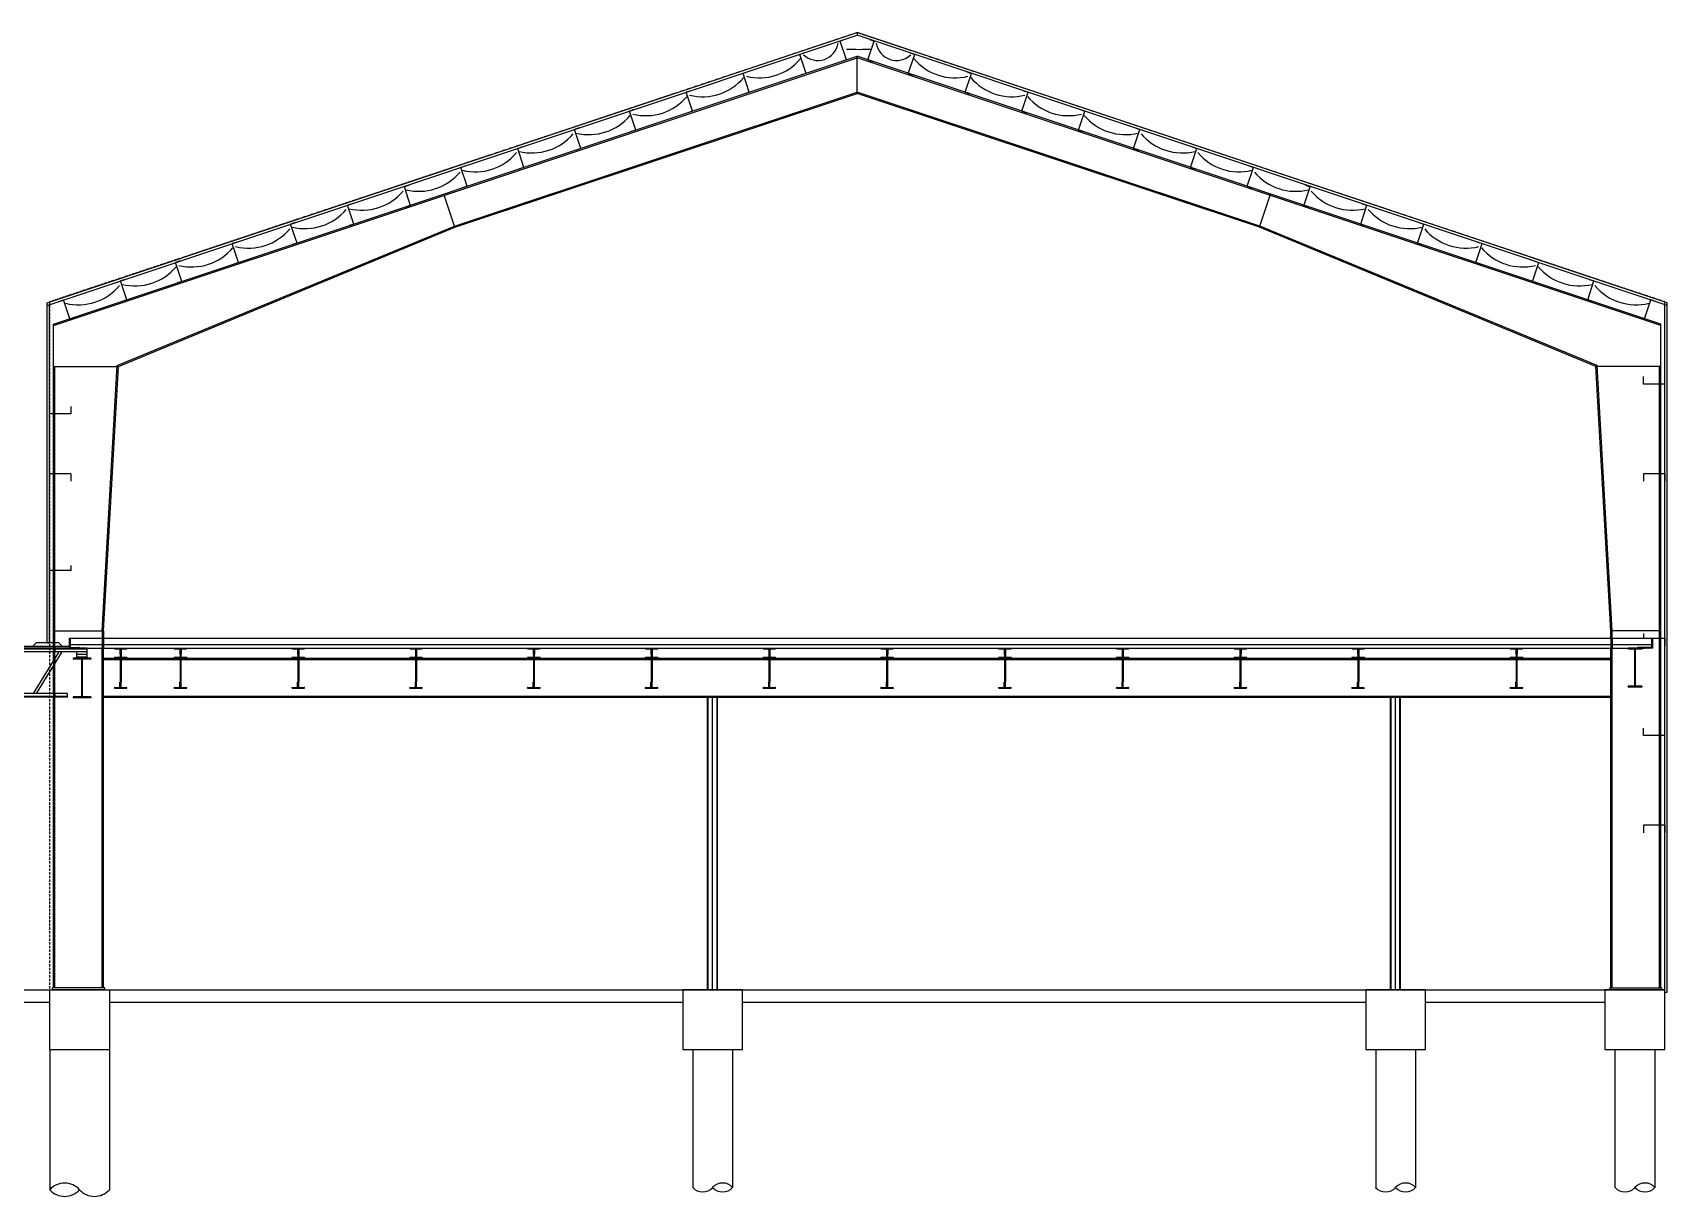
# Model space of a CAD drawing. Header units: millimetres. Extents: x -91511 to -65265, y 29268 to 44837.
# Drawn here: x -81921 to -65265, y 32840 to 44699 of the extents above; entities that cross this region are included whole.
import ezdxf

# ---------------------------------------------------------------- set-up
doc = ezdxf.new("R2010")
doc.units = ezdxf.units.MM
doc.header["$MEASUREMENT"] = 0
doc.linetypes.add('HIDDEN', pattern=[0.375, 0.25, -0.125])
for name, color, linetype in [('1_Arch_Plan_Stair', 132, 'CONTINUOUS'), ('Arch_Section_Found', 21, 'CONTINUOUS'), ('Arch_Section_HSS', 2, 'CONTINUOUS'), ('Arch_Section_Insul', 135, 'BATTING'), ('Arch_Section_PreStBldg.', 140, 'CONTINUOUS'), ('Arch_Section_Roof', 2, 'CONTINUOUS'), ('Arch_Section_Steelgirt', 21, 'CONTINUOUS'), ('Arch_Section_Truss', 45, 'CONTINUOUS'), ('Section_BldgSkin', 252, 'HIDDEN'), ('Section_MetalCladding', 2, 'CONTINUOUS'), ('Section_SteelAngle', 2, 'CONTINUOUS'), ('Struc_Plan_Deck', 41, 'CONTINUOUS'), ('Struc_Section_Floor', 11, 'CONTINUOUS'), ('Structural_Section_StAngle', 2, 'CONTINUOUS'), ('Structural_SteelBeam', 22, 'CONTINUOUS')]:
    doc.layers.add(name, color=color, linetype=linetype)
doc.linetypes.add('BATTING', pattern='A,0.0001,-0.1,[134,ltypeshp.shx,S=0.1,R=0,X=-0.1,Y=0],-0.2,[134,ltypeshp.shx,S=0.1,R=180,X=0.1,Y=0],-0.1', length=0.4001)
pattern_1 = [(45, (0, 0), (-0.44194174, 0.44194174), []), (45, (0, 0.3125), (-0.44194174, 0.44194174), [])]

# ---------------------------------------------------------------- blocks, each defined once
blk = doc.blocks.new('OWSJ')
at = {"layer": 'Arch_Section_Truss'}
h = blk.add_hatch(dxfattribs=at)
h.set_pattern_fill('STEEL', color=251, scale=8, style=0)
h.set_pattern_definition([(45, (-5931.7465, -886.3496), (-0.70710678, 0.70710678), []), (45, (-5931.7465, -885.8496), (-0.70710678, 0.70710678), [])])
h.paths.add_polyline_path([(-0.25, 13.62, 0.414214), (-0.12, 13.5), (0.12, 13.5, 0.414214), (0.25, 13.62), (0.25, 15.75), (2.37, 15.75, 0.414214), (2.5, 15.87), (2.5, 16), (-2.5, 16), (-2.5, 15.87, 0.414214), (-2.38, 15.75), (-0.25, 15.75)])
h.paths.add_polyline_path([(-0.25, 0.25), (-2.38, 0.25, 0.414214), (-2.5, 0.12), (-2.5, 0), (2.5, 0), (2.5, 0.12, 0.414214), (2.37, 0.25), (0.25, 0.25), (0.25, 2.37, 0.414214), (0.12, 2.5), (-0.12, 2.5, 0.414214), (-0.25, 2.37)])
at = {"layer": 'Arch_Section_Truss', "color": 140}
for p, q in [((-2.5, 16), (2.5, 16)), ((-2.5, 16), (-2.5, 15.87)), ((-2.38, 15.75), (-0.25, 15.75)), ((-0.25, 15.75), (-0.25, 13.62)), ((-0.19, 13.52), (-0.19, 2.48)), ((-0.19, 13.52), (-0.19, 12.37)), ((-0.12, 13.5), (0.12, 13.5)), ((0.19, 13.52), (0.19, 2.48)), ((0.19, 13.52), (0.19, 12.37)), ((0.25, 15.75), (2.37, 15.75)), ((0.25, 15.75), (0.25, 13.62)), ((2.5, 16), (2.5, 15.87)), ((-2.5, 12.25), (-2.5, 12)), ((-2.5, 12), (-0.19, 12)), ((-2.38, 12.37), (-0.19, 12.37)), ((0.19, 12.37), (2.37, 12.37)), ((0.19, 12), (2.5, 12)), ((2.5, 12.25), (2.5, 12)), ((-2.5, 0), (-2.5, 0.12)), ((-2.5, 0), (2.5, 0)), ((-2.38, 0.25), (-0.25, 0.25)), ((-0.25, 0.25), (-0.25, 2.37)), ((-0.12, 2.5), (0.12, 2.5)), ((0.25, 0.25), (0.25, 2.37)), ((0.25, 0.25), (2.37, 0.25)), ((2.5, 0), (2.5, 0.12))]:
    blk.add_line(p, q, dxfattribs=at)
for centre, start, end in [((-2.38, 15.87), 180, 270), ((-0.12, 13.62), 180, 270), ((0.12, 13.62), 270, 0), ((2.37, 15.87), 270, 0), ((-2.38, 12.25), 90, 180), ((2.37, 12.25), 0, 90), ((-2.38, 0.12), 90, 180), ((-0.12, 2.37), 90, 180), ((0.12, 2.37), 0, 90), ((2.37, 0.12), 0, 90)]:
    blk.add_arc(centre, 0.125, start, end, dxfattribs=at)
blk = doc.blocks.new('W410x39(W16x26)')
at = {"layer": 'Structural_SteelBeam'}
h = blk.add_hatch(dxfattribs=at)
h.set_pattern_fill('STEEL', color=131, scale=5, style=0)
h.set_pattern_definition(pattern_1)
h.paths.add_polyline_path([(1369.86, 1185.18), (1364.36, 1185.18), (1364.36, 1184.81), (1366.98, 1184.81), (1366.98, 1169.93), (1364.36, 1169.93), (1364.36, 1169.56), (1369.86, 1169.56), (1369.86, 1169.93), (1367.23, 1169.93), (1367.23, 1184.81), (1369.86, 1184.81)])
for p, q in [((1369.86, 1185.18), (1364.36, 1185.18)), ((1364.36, 1185.18), (1364.36, 1184.81)), ((1366.98, 1184.81), (1364.36, 1184.81)), ((1366.98, 1184.81), (1366.98, 1169.93)), ((1367.23, 1184.81), (1367.23, 1169.93)), ((1369.86, 1184.81), (1367.23, 1184.81)), ((1369.86, 1185.18), (1369.86, 1184.81)), ((1366.98, 1169.93), (1364.36, 1169.93)), ((1364.36, 1169.93), (1364.36, 1169.56)), ((1369.86, 1169.56), (1364.36, 1169.56)), ((1369.86, 1169.93), (1367.23, 1169.93)), ((1369.86, 1169.93), (1369.86, 1169.56))]:
    blk.add_line(p, q, dxfattribs=at)
blk = doc.blocks.new('W410x54[W16x36]')
at = {"layer": 'Structural_SteelBeam'}
h = blk.add_hatch(dxfattribs=at)
h.set_pattern_fill('STEEL', color=131, scale=5, style=0)
h.set_pattern_definition(pattern_1)
h.paths.add_polyline_path([(1370.61, 1185.18), (1363.61, 1185.18), (1363.61, 1184.81), (1366.98, 1184.81), (1366.98, 1169.68), (1363.61, 1169.68), (1363.61, 1169.31), (1370.61, 1169.31), (1370.61, 1169.68), (1367.23, 1169.68), (1367.23, 1184.81), (1370.61, 1184.81)])
for p, q in [((1370.61, 1185.18), (1363.61, 1185.18)), ((1363.61, 1185.18), (1363.61, 1184.81)), ((1366.98, 1184.81), (1363.61, 1184.81)), ((1366.98, 1184.81), (1366.98, 1169.68)), ((1367.23, 1184.81), (1367.23, 1169.68)), ((1370.61, 1184.81), (1367.23, 1184.81)), ((1370.61, 1185.18), (1370.61, 1184.81)), ((1366.98, 1169.68), (1363.61, 1169.68)), ((1363.61, 1169.68), (1363.61, 1169.31)), ((1370.61, 1169.31), (1363.61, 1169.31)), ((1370.61, 1169.68), (1367.23, 1169.68)), ((1370.61, 1169.68), (1370.61, 1169.31))]:
    blk.add_line(p, q, dxfattribs=at)

msp = doc.modelspace()

# ---------------------------------------------------------------- hatches: boundary and pattern name
at = {"layer": 'Arch_Section_Truss'}
h = msp.add_hatch(dxfattribs=at)
h.set_pattern_fill('STEEL', color=256, scale=203.2, style=0)
h.set_pattern_definition([(45, (-231691.55, 15505.244), (-17.9605122, 17.9605122), []), (45, (-231691.55, 15517.944), (-17.9605122, 17.9605122), [])])
h.paths.add_polyline_path([(-81032, 38365, 0.414214), (-81028, 38361), (-81022, 38361, 0.414214), (-81019, 38365), (-81019, 38419), (-80965, 38419, 0.414214), (-80962, 38422), (-80962, 38425), (-81089, 38425), (-81089, 38422, 0.414214), (-81086, 38419), (-81032, 38419)])
h.paths.add_polyline_path([(-81032, 38025), (-81086, 38025, 0.414214), (-81089, 38022), (-81089, 38019), (-80962, 38019), (-80962, 38022, 0.414214), (-80965, 38025), (-81019, 38025), (-81019, 38079, 0.414214), (-81022, 38082), (-81028, 38082, 0.414214), (-81032, 38079)])
h = msp.add_hatch(dxfattribs=at)
h.set_pattern_fill('STEEL', color=256, scale=203.2, style=0)
h.set_pattern_definition([(45, (-231081.95, 15505.244), (-17.9605122, 17.9605122), []), (45, (-231081.95, 15517.944), (-17.9605122, 17.9605122), [])])
h.paths.add_polyline_path([(-80422, 38365, 0.414214), (-80419, 38361), (-80412, 38361, 0.414214), (-80409, 38365), (-80409, 38419), (-80355, 38419, 0.414214), (-80352, 38422), (-80352, 38425), (-80479, 38425), (-80479, 38422, 0.414214), (-80476, 38419), (-80422, 38419)])
h.paths.add_polyline_path([(-80422, 38025), (-80476, 38025, 0.414214), (-80479, 38022), (-80479, 38019), (-80352, 38019), (-80352, 38022, 0.414214), (-80355, 38025), (-80409, 38025), (-80409, 38079, 0.414214), (-80412, 38082), (-80419, 38082, 0.414214), (-80422, 38079)])
h = msp.add_hatch(dxfattribs=at)
h.set_pattern_fill('STEEL', color=256, scale=203.2, style=0)
h.set_pattern_definition([(45, (-229881.952, 15505.244), (-17.9605122, 17.9605122), []), (45, (-229881.952, 15517.944), (-17.9605122, 17.9605122), [])])
h.paths.add_polyline_path([(-79222, 38365, 0.414214), (-79219, 38361), (-79212, 38361, 0.414214), (-79209, 38365), (-79209, 38419), (-79155, 38419, 0.414214), (-79152, 38422), (-79152, 38425), (-79279, 38425), (-79279, 38422, 0.414214), (-79276, 38419), (-79222, 38419)])
h.paths.add_polyline_path([(-79222, 38025), (-79276, 38025, 0.414214), (-79279, 38022), (-79279, 38019), (-79152, 38019), (-79152, 38022, 0.414214), (-79155, 38025), (-79209, 38025), (-79209, 38079, 0.414214), (-79212, 38082), (-79219, 38082, 0.414214), (-79222, 38079)])
h = msp.add_hatch(dxfattribs=at)
h.set_pattern_fill('STEEL', color=256, scale=203.2, style=0)
h.set_pattern_definition([(45, (-228681.802, 15505.244), (-17.9605122, 17.9605122), []), (45, (-228681.802, 15517.944), (-17.9605122, 17.9605122), [])])
h.paths.add_polyline_path([(-78022, 38365, 0.414214), (-78019, 38361), (-78012, 38361, 0.414214), (-78009, 38365), (-78009, 38419), (-77955, 38419, 0.414214), (-77952, 38422), (-77952, 38425), (-78079, 38425), (-78079, 38422, 0.414214), (-78076, 38419), (-78022, 38419)])
h.paths.add_polyline_path([(-78022, 38025), (-78076, 38025, 0.414214), (-78079, 38022), (-78079, 38019), (-77952, 38019), (-77952, 38022, 0.414214), (-77955, 38025), (-78009, 38025), (-78009, 38079, 0.414214), (-78012, 38082), (-78019, 38082, 0.414214), (-78022, 38079)])
h = msp.add_hatch(dxfattribs=at)
h.set_pattern_fill('STEEL', color=256, scale=203.2, style=0)
h.set_pattern_definition([(45, (-226281.502, 15505.244), (-17.9605122, 17.9605122), []), (45, (-226281.502, 15517.944), (-17.9605122, 17.9605122), [])])
h.paths.add_polyline_path([(-75621, 38365, 0.414214), (-75618, 38361), (-75612, 38361, 0.414214), (-75609, 38365), (-75609, 38419), (-75555, 38419, 0.414214), (-75552, 38422), (-75552, 38425), (-75679, 38425), (-75679, 38422, 0.414214), (-75675, 38419), (-75621, 38419)])
h.paths.add_polyline_path([(-75621, 38025), (-75675, 38025, 0.414214), (-75679, 38022), (-75679, 38019), (-75552, 38019), (-75552, 38022, 0.414214), (-75555, 38025), (-75609, 38025), (-75609, 38079, 0.414214), (-75612, 38082), (-75618, 38082, 0.414214), (-75621, 38079)])
h = msp.add_hatch(dxfattribs=at)
h.set_pattern_fill('STEEL', color=256, scale=203.2, style=0)
h.set_pattern_definition([(45, (-225081.352, 15505.244), (-17.9605122, 17.9605122), []), (45, (-225081.352, 15517.944), (-17.9605122, 17.9605122), [])])
h.paths.add_polyline_path([(-74421, 38365, 0.414214), (-74418, 38361), (-74412, 38361, 0.414214), (-74409, 38365), (-74409, 38419), (-74355, 38419, 0.414214), (-74351, 38422), (-74351, 38425), (-74478, 38425), (-74478, 38422, 0.414214), (-74475, 38419), (-74421, 38419)])
h.paths.add_polyline_path([(-74421, 38025), (-74475, 38025, 0.414214), (-74478, 38022), (-74478, 38019), (-74351, 38019), (-74351, 38022, 0.414214), (-74355, 38025), (-74409, 38025), (-74409, 38079, 0.414214), (-74412, 38082), (-74418, 38082, 0.414214), (-74421, 38079)])
h = msp.add_hatch(dxfattribs=at)
h.set_pattern_fill('STEEL', color=256, scale=203.2, style=0)
h.set_pattern_definition([(45, (-223881.202, 15505.244), (-17.9605122, 17.9605122), []), (45, (-223881.202, 15517.944), (-17.9605122, 17.9605122), [])])
h.paths.add_polyline_path([(-73221, 38365, 0.414214), (-73218, 38361), (-73212, 38361, 0.414214), (-73208, 38365), (-73208, 38419), (-73155, 38419, 0.414214), (-73151, 38422), (-73151, 38425), (-73278, 38425), (-73278, 38422, 0.414214), (-73275, 38419), (-73221, 38419)])
h.paths.add_polyline_path([(-73221, 38025), (-73275, 38025, 0.414214), (-73278, 38022), (-73278, 38019), (-73151, 38019), (-73151, 38022, 0.414214), (-73155, 38025), (-73208, 38025), (-73208, 38079, 0.414214), (-73212, 38082), (-73218, 38082, 0.414214), (-73221, 38079)])
h = msp.add_hatch(dxfattribs=at)
h.set_pattern_fill('STEEL', color=256, scale=203.2, style=0)
h.set_pattern_definition([(45, (-222681.052, 15505.244), (-17.9605122, 17.9605122), []), (45, (-222681.052, 15517.944), (-17.9605122, 17.9605122), [])])
h.paths.add_polyline_path([(-72021, 38365, 0.414214), (-72018, 38361), (-72012, 38361, 0.414214), (-72008, 38365), (-72008, 38419), (-71954, 38419, 0.414214), (-71951, 38422), (-71951, 38425), (-72078, 38425), (-72078, 38422, 0.414214), (-72075, 38419), (-72021, 38419)])
h.paths.add_polyline_path([(-72021, 38025), (-72075, 38025, 0.414214), (-72078, 38022), (-72078, 38019), (-71951, 38019), (-71951, 38022, 0.414214), (-71954, 38025), (-72008, 38025), (-72008, 38079, 0.414214), (-72012, 38082), (-72018, 38082, 0.414214), (-72021, 38079)])
h = msp.add_hatch(dxfattribs=at)
h.set_pattern_fill('STEEL', color=256, scale=203.2, style=0)
h.set_pattern_definition([(45, (-221480.902, 15505.244), (-17.9605122, 17.9605122), []), (45, (-221480.902, 15517.944), (-17.9605122, 17.9605122), [])])
h.paths.add_polyline_path([(-70821, 38365, 0.414214), (-70818, 38361), (-70811, 38361, 0.414214), (-70808, 38365), (-70808, 38419), (-70754, 38419, 0.414214), (-70751, 38422), (-70751, 38425), (-70878, 38425), (-70878, 38422, 0.414214), (-70875, 38419), (-70821, 38419)])
h.paths.add_polyline_path([(-70821, 38025), (-70875, 38025, 0.414214), (-70878, 38022), (-70878, 38019), (-70751, 38019), (-70751, 38022, 0.414214), (-70754, 38025), (-70808, 38025), (-70808, 38079, 0.414214), (-70811, 38082), (-70818, 38082, 0.414214), (-70821, 38079)])
h = msp.add_hatch(dxfattribs=at)
h.set_pattern_fill('STEEL', color=256, scale=203.2, style=0)
h.set_pattern_definition([(45, (-220280.752, 15505.244), (-17.9605122, 17.9605122), []), (45, (-220280.752, 15517.944), (-17.9605122, 17.9605122), [])])
h.paths.add_polyline_path([(-69621, 38365, 0.414214), (-69618, 38361), (-69611, 38361, 0.414214), (-69608, 38365), (-69608, 38419), (-69554, 38419, 0.414214), (-69551, 38422), (-69551, 38425), (-69678, 38425), (-69678, 38422, 0.414214), (-69675, 38419), (-69621, 38419)])
h.paths.add_polyline_path([(-69621, 38025), (-69675, 38025, 0.414214), (-69678, 38022), (-69678, 38019), (-69551, 38019), (-69551, 38022, 0.414214), (-69554, 38025), (-69608, 38025), (-69608, 38079, 0.414214), (-69611, 38082), (-69618, 38082, 0.414214), (-69621, 38079)])
h = msp.add_hatch(dxfattribs=at)
h.set_pattern_fill('STEEL', color=256, scale=203.2, style=0)
h.set_pattern_definition([(45, (-219080.602, 15505.244), (-17.9605122, 17.9605122), []), (45, (-219080.602, 15517.944), (-17.9605122, 17.9605122), [])])
h.paths.add_polyline_path([(-68421, 38365, 0.414214), (-68417, 38361), (-68411, 38361, 0.414214), (-68408, 38365), (-68408, 38419), (-68354, 38419, 0.414214), (-68351, 38422), (-68351, 38425), (-68478, 38425), (-68478, 38422, 0.414214), (-68475, 38419), (-68421, 38419)])
h.paths.add_polyline_path([(-68421, 38025), (-68475, 38025, 0.414214), (-68478, 38022), (-68478, 38019), (-68351, 38019), (-68351, 38022, 0.414214), (-68354, 38025), (-68408, 38025), (-68408, 38079, 0.414214), (-68411, 38082), (-68417, 38082, 0.414214), (-68421, 38079)])
h = msp.add_hatch(dxfattribs=at)
h.set_pattern_fill('STEEL', color=256, scale=203.2, style=0)
h.set_pattern_definition([(45, (-217467.702, 15505.244), (-17.9605122, 17.9605122), []), (45, (-217467.702, 15517.944), (-17.9605122, 17.9605122), [])])
h.paths.add_polyline_path([(-66808, 38365, 0.414214), (-66805, 38361), (-66798, 38361, 0.414214), (-66795, 38365), (-66795, 38419), (-66741, 38419, 0.414214), (-66738, 38422), (-66738, 38425), (-66865, 38425), (-66865, 38422, 0.414214), (-66862, 38419), (-66808, 38419)])
h.paths.add_polyline_path([(-66808, 38025), (-66862, 38025, 0.414214), (-66865, 38022), (-66865, 38019), (-66738, 38019), (-66738, 38022, 0.414214), (-66741, 38025), (-66795, 38025), (-66795, 38079, 0.414214), (-66798, 38082), (-66805, 38082, 0.414214), (-66808, 38079)])
at = {"layer": 'Section_SteelAngle'}
h = msp.add_hatch(dxfattribs=at)
h.set_pattern_fill('STEEL', color=256, scale=101.6, style=0)
h.set_pattern_definition([(45, (31.857, 50207.026), (-8.9802561, 8.9802561), []), (45, (31.857, 50213.376), (-8.9802561, 8.9802561), [])])
h.paths.add_polyline_path([(-65417, 38527, 0.414214), (-65427, 38517), (-65427, 38476), (-65417, 38476)])
h.paths.add_polyline_path([(-65417, 38476), (-65427, 38476), (-65427, 38434), (-65493, 38434), (-65493, 38425), (-65417, 38425)])
h.paths.add_polyline_path([(-65493, 38434), (-65560, 38434, 0.414214), (-65569, 38425), (-65525, 38425), (-65493, 38425)])
at = {"layer": 'Structural_Section_StAngle'}
h = msp.add_hatch(dxfattribs=at)
h.set_pattern_fill('STEEL', color=256, scale=76.2, style=0)
h.set_pattern_definition([(45, (-306811.589, -49052.147), (-6.7351921, 6.7351921), []), (45, (-306811.589, -49047.385), (-6.7351921, 6.7351921), [])])
h.paths.add_polyline_path([(-81537, 38434), (-81537, 38517, 0.414214), (-81546, 38527), (-81546, 38425), (-81444, 38425, 0.414214), (-81454, 38434)])

# ---------------------------------------------------------------- linework, layer by layer
at = {"layer": 'Arch_Section_Found'}
for p, q in [((-81200, 38323), (-65839, 38323)), ((-81200, 38312), (-65839, 38312)), ((-81200, 37936), (-65839, 37936)), ((-81200, 37926), (-65839, 37926)), ((-91503, 34945), (-65290, 34945)), ((-90722, 34818), (-81749, 34818)), ((-81749, 34945), (-81749, 34336)), ((-81140, 34945), (-81140, 34336)), ((-81140, 34818), (-75298, 34818)), ((-74688, 34818), (-68338, 34818)), ((-67728, 34818), (-65900, 34818)), ((-81749, 34336), (-81140, 34336)), ((-81748, 34336), (-81748, 32906)), ((-81140, 34336), (-81140, 32906)), ((-75196, 34336), (-75196, 32930)), ((-75196, 34336), (-74790, 34336)), ((-75196, 34336), (-74790, 34336)), ((-74790, 34336), (-74790, 32930)), ((-68236, 34336), (-68236, 32930)), ((-68236, 34336), (-67830, 34336)), ((-68236, 34336), (-67830, 34336)), ((-67830, 34336), (-67830, 32930)), ((-65798, 34336), (-65798, 32930)), ((-65798, 34336), (-65392, 34336)), ((-65798, 34336), (-65392, 34336)), ((-65392, 34336), (-65392, 32930))]:
    msp.add_line(p, q, dxfattribs=at)
for points in [[(-74688, 34945), (-75298, 34945), (-75298, 34336), (-74688, 34336)], [(-67728, 34945), (-68338, 34945), (-68338, 34336), (-67728, 34336)], [(-65290, 34945), (-65900, 34945), (-65900, 34336), (-65290, 34336)]]:
    msp.add_lwpolyline(points, close=True, dxfattribs=at)
for centre, radius, start, end in [((-81596, 32767), 207, 42.586, 137.414), ((-81596, 33046), 207, 222.586, 317.414), ((-81292, 33046), 207, 222.586, 317.414), ((-75094, 33023), 138, 222.586, 317.414), ((-74891, 32837), 138, 42.586, 137.414), ((-74891, 33023), 138, 222.586, 317.414), ((-68135, 33023), 138, 222.586, 317.414), ((-67932, 32837), 138, 42.586, 137.414), ((-67932, 33023), 138, 222.586, 317.414), ((-65696, 33023), 138, 222.586, 317.414), ((-65493, 32837), 138, 42.586, 137.414), ((-65493, 33023), 138, 222.586, 317.414)]:
    msp.add_arc(centre, radius, start, end, dxfattribs=at)
at = {"layer": 'Arch_Section_HSS', "ltscale": 10}
for p, q in [((-74993, 34945), (-74993, 37926)), ((-68033, 34945), (-68033, 37926))]:
    msp.add_line(p, q, dxfattribs=at)
at = {"layer": 'Arch_Section_Insul', "ltscale": 5}
for centre, radius, start, end in [((-73920, 44626), 210, 226.2338, 350.5958), ((-73501, 50031), 5502, 268.6745, 271.3255), ((-73119, 44626), 210, 189.4042, 313.7662), ((-74517, 44786), 548, 256.1552, 320.0358), ((-72522, 44786), 548, 219.9642, 283.8448), ((-75096, 44594), 548, 256.1552, 320.0358), ((-71943, 44594), 548, 219.9642, 283.8448), ((-75674, 44401), 548, 256.1552, 320.0358), ((-71365, 44401), 548, 219.9642, 283.8448), ((-76252, 44208), 548, 256.1552, 320.0358), ((-70787, 44208), 548, 219.9642, 283.8448), ((-76833, 44021), 548, 256.1552, 320.0358), ((-70207, 44021), 548, 219.9642, 283.8448), ((-77411, 43828), 548, 256.1552, 320.0358), ((-69628, 43828), 548, 219.9642, 283.8448), ((-77987, 43630), 548, 256.1552, 320.0358), ((-69052, 43630), 548, 219.9642, 283.8448), ((-78566, 43437), 548, 256.1552, 320.0358), ((-68474, 43437), 548, 219.9642, 283.8448), ((-79146, 43250), 548, 256.1552, 320.0358), ((-67893, 43250), 548, 219.9642, 283.8448), ((-79722, 43051), 548, 256.1552, 320.0358), ((-67317, 43051), 548, 219.9642, 283.8448), ((-80301, 42859), 548, 256.1552, 320.0358), ((-66739, 42859), 548, 219.9642, 283.8448), ((-80879, 42666), 548, 256.1552, 320.0358), ((-66160, 42666), 548, 219.9642, 283.8448), ((-81457, 42473), 548, 256.1552, 320.0358), ((-65582, 42473), 548, 219.9642, 283.8448)]:
    msp.add_arc(centre, radius, start, end, dxfattribs=at)
at = {"layer": 'Arch_Section_PreStBldg.'}
for p, q in [((-81708, 41728), (-73520, 44458)), ((-81708, 41715), (-73520, 44444)), ((-65331, 41728), (-73520, 44458)), ((-73520, 44080), (-73520, 44458)), ((-65331, 41715), (-73520, 44444)), ((-77623, 42728), (-73520, 44093)), ((-77619, 42717), (-73520, 44080)), ((-69416, 42728), (-73520, 44093)), ((-69420, 42717), (-73520, 44080)), ((-77619, 42717), (-77731, 43054)), ((-69420, 42717), (-69308, 43054)), ((-81059, 41307), (-77623, 42728)), ((-81047, 41298), (-77619, 42717)), ((-65993, 41298), (-69420, 42717)), ((-65980, 41307), (-69416, 42728)), ((-81708, 38444), (-81708, 41728)), ((-65331, 38603), (-65331, 41728)), ((-81708, 41298), (-81047, 41298)), ((-81695, 38444), (-81695, 41298)), ((-81213, 38603), (-81059, 41307)), ((-81200, 38603), (-81047, 41298)), ((-65839, 38603), (-65993, 41298)), ((-65331, 41298), (-65993, 41298)), ((-65827, 38603), (-65980, 41307)), ((-65344, 38603), (-65344, 41298)), ((-81708, 38603), (-81200, 38603)), ((-81213, 38603), (-81213, 38527)), ((-81200, 38603), (-81200, 38527)), ((-65331, 38603), (-65839, 38603)), ((-65839, 38527), (-65839, 38603)), ((-65827, 38527), (-65827, 38603)), ((-65344, 34964), (-65344, 38603)), ((-65331, 34964), (-65331, 38603)), ((-81708, 38302), (-81708, 38387)), ((-81695, 38323), (-81695, 38387)), ((-81213, 34964), (-81213, 38425)), ((-81200, 34964), (-81200, 38425)), ((-65839, 34964), (-65839, 38425)), ((-65827, 34964), (-65827, 38425)), ((-81708, 37963), (-81708, 38250)), ((-81695, 37963), (-81695, 38270)), ((-81708, 34964), (-81708, 37925)), ((-81695, 34964), (-81695, 37925)), ((-75044, 34945), (-75044, 37926)), ((-74942, 34945), (-74942, 37926)), ((-68084, 34945), (-68084, 37926)), ((-67982, 34945), (-67982, 37926)), ((-81187, 34964), (-81721, 34964)), ((-81721, 34945), (-81721, 34964)), ((-81187, 34945), (-81721, 34945)), ((-81187, 34945), (-81187, 34964)), ((-65852, 34964), (-65319, 34964)), ((-65852, 34945), (-65852, 34964)), ((-65852, 34945), (-65319, 34945)), ((-65319, 34945), (-65319, 34964))]:
    msp.add_line(p, q, dxfattribs=at)
at = {"layer": 'Arch_Section_PreStBldg.', "ltscale": 3}
for p, q in [((-81213, 38527), (-81213, 38425)), ((-81200, 38527), (-81200, 38425)), ((-65839, 38527), (-65839, 38425)), ((-65827, 38527), (-65827, 38425)), ((-81708, 38444), (-81708, 38387)), ((-81695, 38444), (-81695, 38387)), ((-81695, 38323), (-81695, 38270)), ((-81708, 38302), (-81708, 38250)), ((-81708, 37963), (-81708, 37925)), ((-81695, 37963), (-81695, 37925))]:
    msp.add_line(p, q, dxfattribs=at)
at = {"layer": 'Arch_Section_PreStBldg.', "ltscale": 10}
for p, q in [((-75037, 34945), (-75037, 37926)), ((-74948, 34945), (-74948, 37926)), ((-68078, 34945), (-68078, 37926)), ((-67989, 34945), (-67989, 37926))]:
    msp.add_line(p, q, dxfattribs=at)
at = {"layer": 'Arch_Section_Roof'}
for p, q in [((-81775, 41947), (-73520, 44699)), ((-81775, 41920), (-73520, 44672)), ((-65265, 41947), (-73520, 44699)), ((-73520, 44699), (-73520, 44672)), ((-65265, 41920), (-73520, 44672)), ((-65265, 41920), (-65265, 41947))]:
    msp.add_line(p, q, dxfattribs=at)
at = {"layer": 'Arch_Section_Steelgirt'}
for p, q in [((-74057, 44493), (-74105, 44477)), ((-74041, 44284), (-74105, 44477)), ((-73645, 44630), (-73694, 44614)), ((-73629, 44421), (-73694, 44614)), ((-73410, 44421), (-73346, 44614)), ((-73394, 44630), (-73346, 44614)), ((-72999, 44284), (-72934, 44477)), ((-72983, 44493), (-72934, 44477)), ((-73629, 44421), (-73678, 44405)), ((-73410, 44421), (-73362, 44405)), ((-74635, 44300), (-74683, 44284)), ((-74619, 44091), (-74683, 44284)), ((-74041, 44284), (-74089, 44268)), ((-72999, 44284), (-72950, 44268)), ((-72420, 44091), (-72356, 44284)), ((-72404, 44300), (-72356, 44284)), ((-75213, 44107), (-75262, 44091)), ((-75197, 43899), (-75262, 44091)), ((-74619, 44091), (-74667, 44075)), ((-72420, 44091), (-72372, 44075)), ((-71842, 43899), (-71778, 44091)), ((-71826, 44107), (-71778, 44091)), ((-75792, 43915), (-75840, 43899)), ((-75776, 43706), (-75840, 43899)), ((-75197, 43899), (-75245, 43882)), ((-71842, 43899), (-71794, 43882)), ((-71264, 43706), (-71199, 43899)), ((-71248, 43915), (-71199, 43899)), ((-76353, 43728), (-76401, 43711)), ((-76337, 43519), (-76401, 43711)), ((-75776, 43706), (-75824, 43690)), ((-71264, 43706), (-71216, 43690)), ((-70703, 43519), (-70638, 43711)), ((-70686, 43728), (-70638, 43711)), ((-76931, 43535), (-76979, 43519)), ((-76915, 43326), (-76979, 43519)), ((-76337, 43519), (-76385, 43503)), ((-70703, 43519), (-70654, 43503)), ((-70124, 43326), (-70060, 43519)), ((-70108, 43535), (-70060, 43519)), ((-77509, 43342), (-77558, 43326)), ((-77493, 43133), (-77558, 43326)), ((-76915, 43326), (-76963, 43310)), ((-70124, 43326), (-70076, 43310)), ((-69546, 43133), (-69482, 43326)), ((-69530, 43342), (-69482, 43326)), ((-78086, 43144), (-78134, 43127)), ((-68953, 43144), (-68905, 43127)), ((-78070, 42935), (-78134, 43127)), ((-77493, 43133), (-77542, 43117)), ((-69546, 43133), (-69498, 43117)), ((-68969, 42935), (-68905, 43127)), ((-78666, 42956), (-78714, 42940)), ((-78650, 42748), (-78714, 42940)), ((-78070, 42935), (-78118, 42919)), ((-68969, 42935), (-68921, 42919)), ((-68389, 42748), (-68325, 42940)), ((-68373, 42956), (-68325, 42940)), ((-79244, 42764), (-79293, 42748)), ((-79228, 42555), (-79293, 42748)), ((-78650, 42748), (-78698, 42732)), ((-68389, 42748), (-68341, 42732)), ((-67811, 42555), (-67747, 42748)), ((-67795, 42764), (-67747, 42748)), ((-79840, 42565), (-79888, 42549)), ((-79824, 42356), (-79888, 42549)), ((-79228, 42555), (-79277, 42539)), ((-67811, 42555), (-67763, 42539)), ((-67215, 42356), (-67151, 42549)), ((-67199, 42565), (-67151, 42549)), ((-80418, 42372), (-80466, 42356)), ((-80402, 42164), (-80466, 42356)), ((-79824, 42356), (-79872, 42340)), ((-67215, 42356), (-67167, 42340)), ((-66637, 42164), (-66573, 42356)), ((-66621, 42372), (-66573, 42356)), ((-80979, 42185), (-81028, 42169)), ((-80963, 41977), (-81028, 42169)), ((-80402, 42164), (-80450, 42148)), ((-66637, 42164), (-66589, 42148)), ((-66076, 41977), (-66012, 42169)), ((-66060, 42185), (-66012, 42169)), ((-81654, 41960), (-81606, 41977)), ((-81542, 41784), (-81606, 41977)), ((-80963, 41977), (-81011, 41960)), ((-66076, 41977), (-66028, 41960)), ((-65498, 41784), (-65433, 41977)), ((-65385, 41960), (-65433, 41977)), ((-81542, 41784), (-81493, 41800)), ((-65498, 41784), (-65546, 41800)), ((-65506, 41117), (-65506, 41194)), ((-65290, 41117), (-65290, 41194)), ((-65290, 41117), (-65506, 41117)), ((-81749, 40889), (-81749, 40813)), ((-81533, 40813), (-81749, 40813)), ((-81533, 40889), (-81533, 40813)), ((-81533, 40203), (-81749, 40203)), ((-81749, 40203), (-81749, 40127)), ((-81533, 40203), (-81533, 40127)), ((-65290, 40203), (-65506, 40203)), ((-65506, 40203), (-65506, 40127)), ((-65290, 40203), (-65290, 40127)), ((-81533, 39219), (-81749, 39219)), ((-81749, 39219), (-81749, 39142)), ((-81533, 39269), (-81533, 39219)), ((-65506, 38577), (-65506, 38527)), ((-65506, 38527), (-65290, 38527)), ((-65290, 38527), (-65290, 38450)), ((-65506, 37536), (-65506, 37612)), ((-65290, 37536), (-65506, 37536)), ((-65290, 37536), (-65290, 37612)), ((-65290, 36622), (-65506, 36622)), ((-65506, 36622), (-65506, 36545)), ((-65290, 36622), (-65290, 36545))]:
    msp.add_line(p, q, dxfattribs=at)
at = {"layer": 'Arch_Section_Truss'}
for p, q in [((-81546, 38444), (-91503, 38444)), ((-81368, 38425), (-91503, 38425)), ((-81368, 38415), (-91503, 38415)), ((-81368, 38387), (-91503, 38387)), ((-81656, 38387), (-81918, 37963)), ((-81623, 38387), (-81886, 37963)), ((-81470, 38323), (-81470, 38387)), ((-81368, 38362), (-81470, 38362)), ((-81368, 38333), (-81470, 38333)), ((-81340, 38323), (-81454, 38323)), ((-81368, 38323), (-81368, 38425)), ((-81089, 38425), (-80962, 38425)), ((-81089, 38425), (-81089, 38422)), ((-81089, 38330), (-81089, 38323)), ((-81089, 38323), (-80962, 38323)), ((-81086, 38419), (-81032, 38419)), ((-81086, 38333), (-81030, 38333)), ((-81032, 38419), (-81032, 38365)), ((-81030, 38362), (-81030, 38082)), ((-81030, 38362), (-81030, 38333)), ((-81028, 38361), (-81022, 38361)), ((-81020, 38362), (-81020, 38082)), ((-81020, 38362), (-81020, 38333)), ((-81020, 38333), (-80965, 38333)), ((-81019, 38419), (-80965, 38419)), ((-81019, 38419), (-81019, 38365)), ((-80962, 38425), (-80962, 38422)), ((-80962, 38330), (-80962, 38323)), ((-80479, 38425), (-80352, 38425)), ((-80479, 38425), (-80479, 38422)), ((-80479, 38330), (-80479, 38323)), ((-80479, 38323), (-80352, 38323)), ((-80476, 38419), (-80422, 38419)), ((-80476, 38333), (-80420, 38333)), ((-80422, 38419), (-80422, 38365)), ((-80420, 38362), (-80420, 38082)), ((-80420, 38362), (-80420, 38333)), ((-80419, 38361), (-80412, 38361)), ((-80411, 38362), (-80411, 38082)), ((-80411, 38362), (-80411, 38333)), ((-80411, 38333), (-80355, 38333)), ((-80409, 38419), (-80355, 38419)), ((-80409, 38419), (-80409, 38365)), ((-80352, 38425), (-80352, 38422)), ((-80352, 38330), (-80352, 38323)), ((-79279, 38425), (-79152, 38425)), ((-79279, 38425), (-79279, 38422)), ((-79279, 38330), (-79279, 38323)), ((-79279, 38323), (-79152, 38323)), ((-79276, 38419), (-79222, 38419)), ((-79276, 38333), (-79220, 38333)), ((-79222, 38419), (-79222, 38365)), ((-79220, 38362), (-79220, 38082)), ((-79220, 38362), (-79220, 38333)), ((-79219, 38361), (-79212, 38361)), ((-79211, 38362), (-79211, 38082)), ((-79211, 38362), (-79211, 38333)), ((-79211, 38333), (-79155, 38333)), ((-79209, 38419), (-79155, 38419)), ((-79209, 38419), (-79209, 38365)), ((-79152, 38425), (-79152, 38422)), ((-79152, 38330), (-79152, 38323)), ((-78079, 38425), (-77952, 38425)), ((-78079, 38425), (-78079, 38422)), ((-78079, 38330), (-78079, 38323)), ((-78079, 38323), (-77952, 38323)), ((-78076, 38419), (-78022, 38419)), ((-78076, 38333), (-78020, 38333)), ((-78022, 38419), (-78022, 38365)), ((-78020, 38362), (-78020, 38082)), ((-78020, 38362), (-78020, 38333)), ((-78019, 38361), (-78012, 38361)), ((-78011, 38362), (-78011, 38082)), ((-78011, 38362), (-78011, 38333)), ((-78011, 38333), (-77955, 38333)), ((-78009, 38419), (-77955, 38419)), ((-78009, 38419), (-78009, 38365)), ((-77952, 38425), (-77952, 38422)), ((-77952, 38330), (-77952, 38323)), ((-75679, 38425), (-75552, 38425)), ((-75679, 38425), (-75679, 38422)), ((-75679, 38330), (-75679, 38323)), ((-75679, 38323), (-75552, 38323)), ((-75675, 38419), (-75621, 38419)), ((-75675, 38333), (-75620, 38333)), ((-75621, 38419), (-75621, 38365)), ((-75620, 38362), (-75620, 38082)), ((-75620, 38362), (-75620, 38333)), ((-75618, 38361), (-75612, 38361)), ((-75610, 38362), (-75610, 38082)), ((-75610, 38362), (-75610, 38333)), ((-75610, 38333), (-75555, 38333)), ((-75609, 38419), (-75555, 38419)), ((-75609, 38419), (-75609, 38365)), ((-75552, 38425), (-75552, 38422)), ((-75552, 38330), (-75552, 38323)), ((-74478, 38425), (-74351, 38425)), ((-74478, 38425), (-74478, 38422)), ((-74478, 38330), (-74478, 38323)), ((-74478, 38323), (-74351, 38323)), ((-74475, 38419), (-74421, 38419)), ((-74475, 38333), (-74420, 38333)), ((-74421, 38419), (-74421, 38365)), ((-74420, 38362), (-74420, 38082)), ((-74420, 38362), (-74420, 38333)), ((-74418, 38361), (-74412, 38361)), ((-74410, 38362), (-74410, 38082)), ((-74410, 38362), (-74410, 38333)), ((-74410, 38333), (-74355, 38333)), ((-74409, 38419), (-74355, 38419)), ((-74409, 38419), (-74409, 38365)), ((-74351, 38425), (-74351, 38422)), ((-74351, 38330), (-74351, 38323)), ((-73278, 38425), (-73151, 38425)), ((-73278, 38425), (-73278, 38422)), ((-73278, 38330), (-73278, 38323)), ((-73278, 38323), (-73151, 38323)), ((-73275, 38419), (-73221, 38419)), ((-73275, 38333), (-73220, 38333)), ((-73221, 38419), (-73221, 38365)), ((-73220, 38362), (-73220, 38082)), ((-73220, 38362), (-73220, 38333)), ((-73218, 38361), (-73212, 38361)), ((-73210, 38362), (-73210, 38082)), ((-73210, 38362), (-73210, 38333)), ((-73210, 38333), (-73155, 38333)), ((-73208, 38419), (-73155, 38419)), ((-73208, 38419), (-73208, 38365)), ((-73151, 38425), (-73151, 38422)), ((-73151, 38330), (-73151, 38323)), ((-72078, 38425), (-71951, 38425)), ((-72078, 38425), (-72078, 38422)), ((-72078, 38330), (-72078, 38323)), ((-72078, 38323), (-71951, 38323)), ((-72075, 38419), (-72021, 38419)), ((-72075, 38333), (-72019, 38333)), ((-72021, 38419), (-72021, 38365)), ((-72019, 38362), (-72019, 38082)), ((-72019, 38362), (-72019, 38333)), ((-72018, 38361), (-72012, 38361)), ((-72010, 38362), (-72010, 38082)), ((-72010, 38362), (-72010, 38333)), ((-72010, 38333), (-71954, 38333)), ((-72008, 38419), (-71954, 38419)), ((-72008, 38419), (-72008, 38365)), ((-71951, 38425), (-71951, 38422)), ((-71951, 38330), (-71951, 38323)), ((-70878, 38425), (-70751, 38425)), ((-70878, 38425), (-70878, 38422)), ((-70878, 38330), (-70878, 38323)), ((-70878, 38323), (-70751, 38323)), ((-70875, 38419), (-70821, 38419)), ((-70875, 38333), (-70819, 38333)), ((-70821, 38419), (-70821, 38365)), ((-70819, 38362), (-70819, 38082)), ((-70819, 38362), (-70819, 38333)), ((-70818, 38361), (-70811, 38361)), ((-70810, 38362), (-70810, 38082)), ((-70810, 38362), (-70810, 38333)), ((-70810, 38333), (-70754, 38333)), ((-70808, 38419), (-70754, 38419)), ((-70808, 38419), (-70808, 38365)), ((-70751, 38425), (-70751, 38422)), ((-70751, 38330), (-70751, 38323)), ((-69678, 38425), (-69551, 38425)), ((-69678, 38425), (-69678, 38422)), ((-69678, 38330), (-69678, 38323)), ((-69678, 38323), (-69551, 38323)), ((-69675, 38419), (-69621, 38419)), ((-69675, 38333), (-69619, 38333)), ((-69621, 38419), (-69621, 38365)), ((-69619, 38362), (-69619, 38082)), ((-69619, 38362), (-69619, 38333)), ((-69618, 38361), (-69611, 38361)), ((-69610, 38362), (-69610, 38082)), ((-69610, 38362), (-69610, 38333)), ((-69610, 38333), (-69554, 38333)), ((-69608, 38419), (-69554, 38419)), ((-69608, 38419), (-69608, 38365)), ((-69551, 38425), (-69551, 38422)), ((-69551, 38330), (-69551, 38323)), ((-68478, 38425), (-68351, 38425)), ((-68478, 38425), (-68478, 38422)), ((-68478, 38330), (-68478, 38323)), ((-68478, 38323), (-68351, 38323)), ((-68475, 38419), (-68421, 38419)), ((-68475, 38333), (-68419, 38333)), ((-68421, 38419), (-68421, 38365)), ((-68419, 38362), (-68419, 38082)), ((-68419, 38362), (-68419, 38333)), ((-68417, 38361), (-68411, 38361)), ((-68409, 38362), (-68409, 38082)), ((-68409, 38362), (-68409, 38333)), ((-68409, 38333), (-68354, 38333)), ((-68408, 38419), (-68354, 38419)), ((-68408, 38419), (-68408, 38365)), ((-68351, 38425), (-68351, 38422)), ((-68351, 38330), (-68351, 38323)), ((-66865, 38425), (-66738, 38425)), ((-66865, 38425), (-66865, 38422)), ((-66865, 38330), (-66865, 38323)), ((-66865, 38323), (-66738, 38323)), ((-66862, 38419), (-66808, 38419)), ((-66862, 38333), (-66806, 38333)), ((-66808, 38419), (-66808, 38365)), ((-66806, 38362), (-66806, 38082)), ((-66806, 38362), (-66806, 38333)), ((-66805, 38361), (-66798, 38361)), ((-66797, 38362), (-66797, 38082)), ((-66797, 38362), (-66797, 38333)), ((-66797, 38333), (-66741, 38333)), ((-66795, 38419), (-66741, 38419)), ((-66795, 38419), (-66795, 38365)), ((-66738, 38425), (-66738, 38422)), ((-66738, 38330), (-66738, 38323)), ((-81089, 38019), (-81089, 38022)), ((-81089, 38019), (-80962, 38019)), ((-81086, 38025), (-81032, 38025)), ((-81032, 38025), (-81032, 38079)), ((-81028, 38082), (-81022, 38082)), ((-81019, 38025), (-81019, 38079)), ((-81019, 38025), (-80965, 38025)), ((-80962, 38019), (-80962, 38022)), ((-80479, 38019), (-80479, 38022)), ((-80479, 38019), (-80352, 38019)), ((-80476, 38025), (-80422, 38025)), ((-80422, 38025), (-80422, 38079)), ((-80419, 38082), (-80412, 38082)), ((-80409, 38025), (-80409, 38079)), ((-80409, 38025), (-80355, 38025)), ((-80352, 38019), (-80352, 38022)), ((-79279, 38019), (-79279, 38022)), ((-79279, 38019), (-79152, 38019)), ((-79276, 38025), (-79222, 38025)), ((-79222, 38025), (-79222, 38079)), ((-79219, 38082), (-79212, 38082)), ((-79209, 38025), (-79209, 38079)), ((-79209, 38025), (-79155, 38025)), ((-79152, 38019), (-79152, 38022)), ((-78079, 38019), (-78079, 38022)), ((-78079, 38019), (-77952, 38019)), ((-78076, 38025), (-78022, 38025)), ((-78022, 38025), (-78022, 38079)), ((-78019, 38082), (-78012, 38082)), ((-78009, 38025), (-78009, 38079)), ((-78009, 38025), (-77955, 38025)), ((-77952, 38019), (-77952, 38022)), ((-75679, 38019), (-75679, 38022)), ((-75679, 38019), (-75552, 38019)), ((-75675, 38025), (-75621, 38025)), ((-75621, 38025), (-75621, 38079)), ((-75618, 38082), (-75612, 38082)), ((-75609, 38025), (-75609, 38079)), ((-75609, 38025), (-75555, 38025)), ((-75552, 38019), (-75552, 38022)), ((-74478, 38019), (-74478, 38022)), ((-74478, 38019), (-74351, 38019)), ((-74475, 38025), (-74421, 38025)), ((-74421, 38025), (-74421, 38079)), ((-74418, 38082), (-74412, 38082)), ((-74409, 38025), (-74409, 38079)), ((-74409, 38025), (-74355, 38025)), ((-74351, 38019), (-74351, 38022)), ((-73278, 38019), (-73278, 38022)), ((-73278, 38019), (-73151, 38019)), ((-73275, 38025), (-73221, 38025)), ((-73221, 38025), (-73221, 38079)), ((-73218, 38082), (-73212, 38082)), ((-73208, 38025), (-73208, 38079)), ((-73208, 38025), (-73155, 38025)), ((-73151, 38019), (-73151, 38022)), ((-72078, 38019), (-72078, 38022)), ((-72078, 38019), (-71951, 38019)), ((-72075, 38025), (-72021, 38025)), ((-72021, 38025), (-72021, 38079)), ((-72018, 38082), (-72012, 38082)), ((-72008, 38025), (-72008, 38079)), ((-72008, 38025), (-71954, 38025)), ((-71951, 38019), (-71951, 38022)), ((-70878, 38019), (-70878, 38022)), ((-70878, 38019), (-70751, 38019)), ((-70875, 38025), (-70821, 38025)), ((-70821, 38025), (-70821, 38079)), ((-70818, 38082), (-70811, 38082)), ((-70808, 38025), (-70808, 38079)), ((-70808, 38025), (-70754, 38025)), ((-70751, 38019), (-70751, 38022)), ((-69678, 38019), (-69678, 38022)), ((-69678, 38019), (-69551, 38019)), ((-69675, 38025), (-69621, 38025)), ((-69621, 38025), (-69621, 38079)), ((-69618, 38082), (-69611, 38082)), ((-69608, 38025), (-69608, 38079)), ((-69608, 38025), (-69554, 38025)), ((-69551, 38019), (-69551, 38022)), ((-68478, 38019), (-68478, 38022)), ((-68478, 38019), (-68351, 38019)), ((-68475, 38025), (-68421, 38025)), ((-68421, 38025), (-68421, 38079)), ((-68417, 38082), (-68411, 38082)), ((-68408, 38025), (-68408, 38079)), ((-68408, 38025), (-68354, 38025)), ((-66865, 38019), (-66865, 38022)), ((-66865, 38019), (-66738, 38019)), ((-66862, 38025), (-66808, 38025)), ((-66808, 38025), (-66808, 38079)), ((-66805, 38082), (-66798, 38082)), ((-66795, 38025), (-66795, 38079)), ((-66795, 38025), (-66741, 38025)), ((-66738, 38019), (-66738, 38022)), ((-81566, 37963), (-90838, 37963)), ((-81566, 37934), (-90838, 37934)), ((-81566, 37925), (-90838, 37925)), ((-81566, 37925), (-81566, 37963))]:
    msp.add_line(p, q, dxfattribs=at)
for centre, start, end in [((-81086, 38422), 180, 270), ((-81086, 38330), 90, 180), ((-81028, 38365), 180, 270), ((-81022, 38365), 270, 0), ((-80965, 38422), 270, 0), ((-80965, 38330), 0, 90), ((-80476, 38422), 180, 270), ((-80476, 38330), 90, 180), ((-80419, 38365), 180, 270), ((-80412, 38365), 270, 0), ((-80355, 38422), 270, 0), ((-80355, 38330), 0, 90), ((-79276, 38422), 180, 270), ((-79276, 38330), 90, 180), ((-79219, 38365), 180, 270), ((-79212, 38365), 270, 0), ((-79155, 38422), 270, 0), ((-79155, 38330), 0, 90), ((-78076, 38422), 180, 270), ((-78076, 38330), 90, 180), ((-78019, 38365), 180, 270), ((-78012, 38365), 270, 0), ((-77955, 38422), 270, 0), ((-77955, 38330), 0, 90), ((-75675, 38422), 180, 270), ((-75675, 38330), 90, 180), ((-75618, 38365), 180, 270), ((-75612, 38365), 270, 0), ((-75555, 38422), 270, 0), ((-75555, 38330), 0, 90), ((-74475, 38422), 180, 270), ((-74475, 38330), 90, 180), ((-74418, 38365), 180, 270), ((-74412, 38365), 270, 0), ((-74355, 38422), 270, 0), ((-74355, 38330), 0, 90), ((-73275, 38422), 180, 270), ((-73275, 38330), 90, 180), ((-73218, 38365), 180, 270), ((-73212, 38365), 270, 0), ((-73155, 38422), 270, 0), ((-73155, 38330), 0, 90), ((-72075, 38422), 180, 270), ((-72075, 38330), 90, 180), ((-72018, 38365), 180, 270), ((-72012, 38365), 270, 0), ((-71954, 38422), 270, 0), ((-71954, 38330), 0, 90), ((-70875, 38422), 180, 270), ((-70875, 38330), 90, 180), ((-70818, 38365), 180, 270), ((-70811, 38365), 270, 0), ((-70754, 38422), 270, 0), ((-70754, 38330), 0, 90), ((-69675, 38422), 180, 270), ((-69675, 38330), 90, 180), ((-69618, 38365), 180, 270), ((-69611, 38365), 270, 0), ((-69554, 38422), 270, 0), ((-69554, 38330), 0, 90), ((-68475, 38422), 180, 270), ((-68475, 38330), 90, 180), ((-68417, 38365), 180, 270), ((-68411, 38365), 270, 0), ((-68354, 38422), 270, 0), ((-68354, 38330), 0, 90), ((-66862, 38422), 180, 270), ((-66862, 38330), 90, 180), ((-66805, 38365), 180, 270), ((-66798, 38365), 270, 0), ((-66741, 38422), 270, 0), ((-66741, 38330), 0, 90), ((-81086, 38022), 90, 180), ((-81028, 38079), 90, 180), ((-81022, 38079), 0, 90), ((-80965, 38022), 0, 90), ((-80476, 38022), 90, 180), ((-80419, 38079), 90, 180), ((-80412, 38079), 0, 90), ((-80355, 38022), 0, 90), ((-79276, 38022), 90, 180), ((-79219, 38079), 90, 180), ((-79212, 38079), 0, 90), ((-79155, 38022), 0, 90), ((-78076, 38022), 90, 180), ((-78019, 38079), 90, 180), ((-78012, 38079), 0, 90), ((-77955, 38022), 0, 90), ((-75675, 38022), 90, 180), ((-75618, 38079), 90, 180), ((-75612, 38079), 0, 90), ((-75555, 38022), 0, 90), ((-74475, 38022), 90, 180), ((-74418, 38079), 90, 180), ((-74412, 38079), 0, 90), ((-74355, 38022), 0, 90), ((-73275, 38022), 90, 180), ((-73218, 38079), 90, 180), ((-73212, 38079), 0, 90), ((-73155, 38022), 0, 90), ((-72075, 38022), 90, 180), ((-72018, 38079), 90, 180), ((-72012, 38079), 0, 90), ((-71954, 38022), 0, 90), ((-70875, 38022), 90, 180), ((-70818, 38079), 90, 180), ((-70811, 38079), 0, 90), ((-70754, 38022), 0, 90), ((-69675, 38022), 90, 180), ((-69618, 38079), 90, 180), ((-69611, 38079), 0, 90), ((-69554, 38022), 0, 90), ((-68475, 38022), 90, 180), ((-68417, 38079), 90, 180), ((-68411, 38079), 0, 90), ((-66862, 38022), 90, 180), ((-66805, 38079), 90, 180), ((-66798, 38079), 0, 90), ((-66741, 38022), 0, 90)]:
    msp.add_arc(centre, 3.17, start, end, dxfattribs=at)
at = {"layer": 'Section_BldgSkin', "ltscale": 100}
msp.add_lwpolyline([(-65290, 34945), (-65290, 41956), (-73520, 44699), (-81749, 41956), (-81749, 34945)], close=True, dxfattribs=at)
at = {"layer": 'Section_MetalCladding'}
for p, q in [((-81775, 38481), (-81775, 41947)), ((-81749, 38481), (-81749, 41929)), ((-65290, 34920), (-65290, 41929)), ((-65265, 34920), (-65265, 41920)), ((-81775, 38481), (-81749, 38481)), ((-65290, 34920), (-65265, 34920))]:
    msp.add_line(p, q, dxfattribs=at)
at = {"layer": 'Section_SteelAngle'}
for p, q in [((-65427, 38517), (-65427, 38434)), ((-65417, 38527), (-65417, 38425)), ((-65569, 38425), (-65569, 38425)), ((-65427, 38434), (-65560, 38434)), ((-65417, 38425), (-65519, 38425))]:
    msp.add_line(p, q, dxfattribs=at)
for centre in [(-65417, 38517), (-65560, 38425)]:
    msp.add_arc(centre, 9.52, 90, 180, dxfattribs=at)
at = {"layer": 'Struc_Plan_Deck'}
for p, q in [((-81924, 38444), (-81887, 38481)), ((-81655, 38481), (-81887, 38481)), ((-81617, 38444), (-81655, 38481)), ((-81546, 38444), (-81617, 38444))]:
    msp.add_line(p, q, dxfattribs=at)
at = {"layer": 'Struc_Section_Floor'}
for p, q in [((-81546, 38527), (-65417, 38527)), ((-81537, 38463), (-65427, 38463)), ((-81368, 38425), (-65493, 38425))]:
    msp.add_line(p, q, dxfattribs=at)
at = {"layer": 'Structural_Section_StAngle', "ltscale": 5}
for p, q in [((-81546, 38425), (-81546, 38527)), ((-81537, 38434), (-81537, 38517)), ((-81546, 38425), (-81444, 38425)), ((-81537, 38434), (-81454, 38434))]:
    msp.add_line(p, q, dxfattribs=at)
at = {"layer": 'Structural_Section_StAngle'}
msp.add_line((-81546, 38527), (-81546, 38527), dxfattribs=at)
at = {"layer": 'Structural_Section_StAngle', "ltscale": 5}
for centre, start in [((-81546, 38517), 360), ((-81454, 38425), 0)]:
    msp.add_arc(centre, 9.52, start, 90, dxfattribs=at)

# ---------------------------------------------------------------- block references
at = {"layer": '1_Arch_Plan_Stair', "xscale": 25.4, "yscale": 25.4, "zscale": 25.4}
msp.add_blockref('W410x39(W16x26)', (-100319, 8321), dxfattribs=at)
at = {"layer": 'Arch_Section_Roof', "xscale": 25.4, "yscale": 25.4, "zscale": 25.4}
msp.add_blockref('OWSJ', (-76815, 38019), dxfattribs=at)
at = {"layer": 'Structural_Section_StAngle', "xscale": 25.4, "yscale": 25.4, "zscale": 25.4}
msp.add_blockref('W410x54[W16x36]', (-116144, 8220), dxfattribs=at)

doc.saveas('drawing.dxf')
